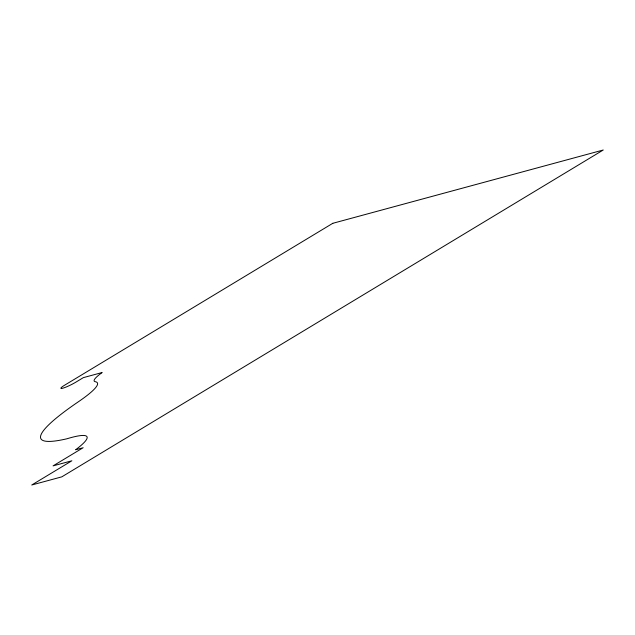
<?xml version="1.0" encoding="UTF-8"?>
<svg xmlns="http://www.w3.org/2000/svg" width="635" height="635" viewBox="0 0 635 635"><rect width="100%" height="100%" fill="white"/><g stroke="black" fill="none" stroke-linecap="round" stroke-linejoin="round"><path stroke-width="0.95" d="M332.796 223.306L64.579 385.223A10.462 1.349 -26.3 0 0 62.69 388.231A10.462 1.349 -26.3 0 0 75.851 382.167L83.368 377.627L102.148 372.531A52.03 6.699 -26.3 0 0 95.552 381.746A97.06 12.502 -26.3 0 1 77.033 402.685A187.754 24.186 -26.3 0 0 66.921 438.777A90.21 11.62 -26.3 0 1 75.644 449.755L83.153 447.723L53.078 465.876L71.858 460.788L31.75 484.997L61.801 476.853L603.25 150.003L332.796 223.306"/></g></svg>
